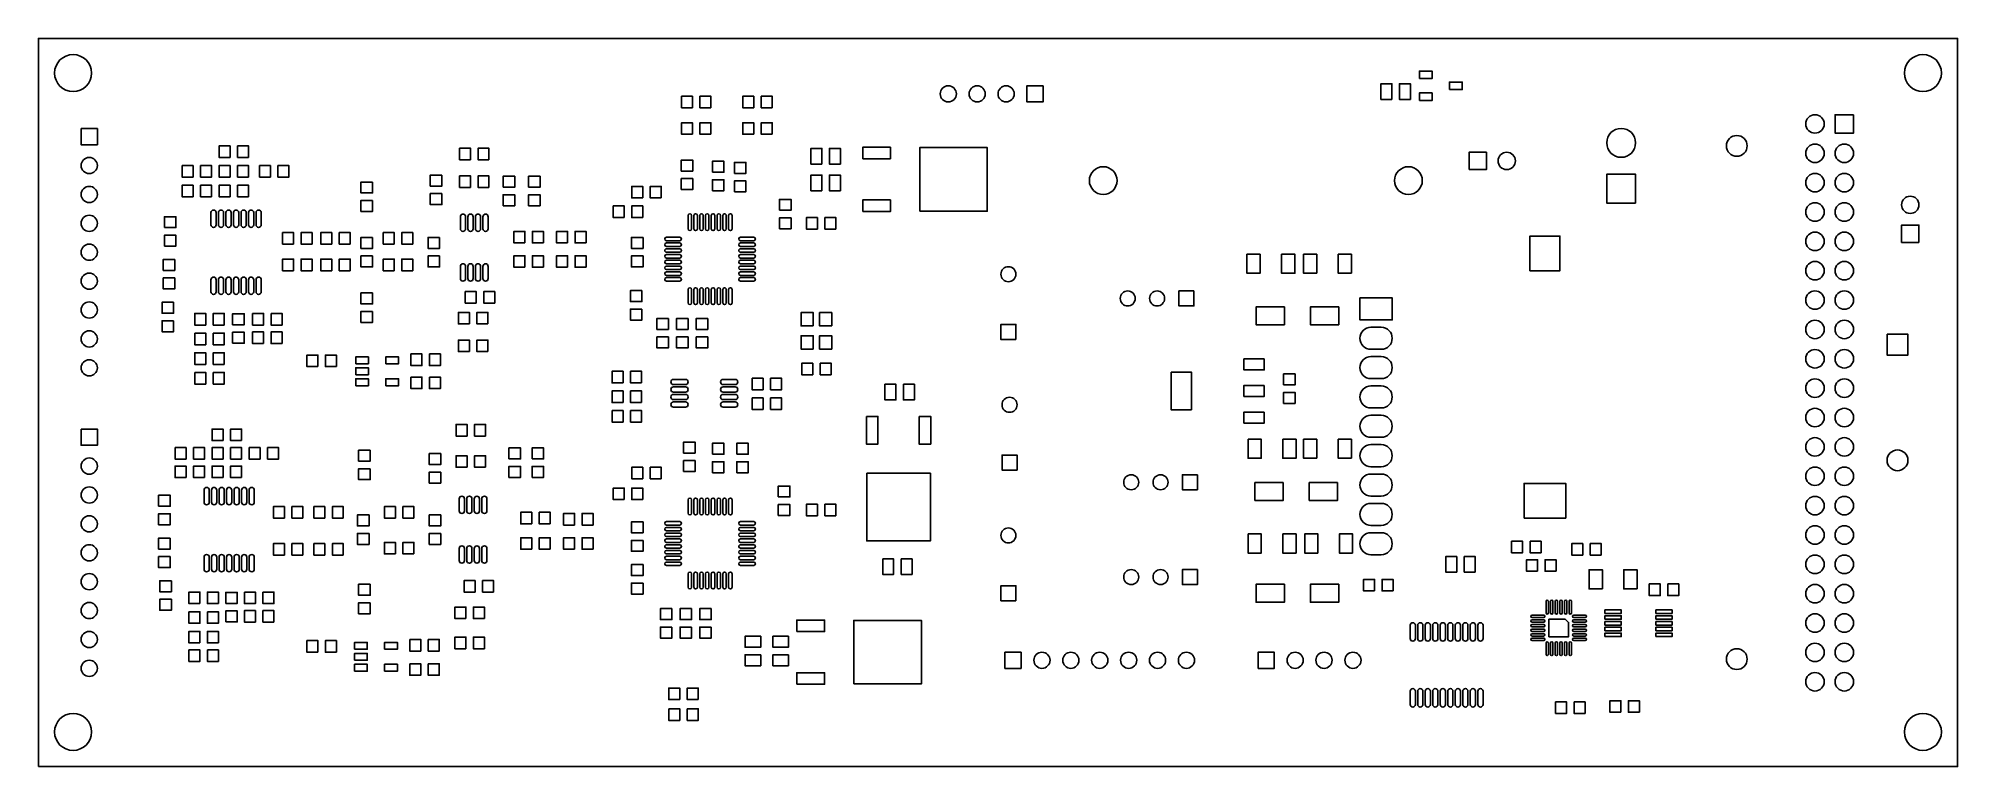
# Model space of a CAD drawing. Extents: x 0 to 166, y -5 to 58.
import ezdxf

# ---------------------------------------------------------------- set-up
doc = ezdxf.new("R2010")
doc.units = 0
doc.layers.add('BG_DESIGN_OUTLINE', color=85, linetype='CONTINUOUS')
doc.layers.add('PIN_TOP', color=80, linetype='CONTINUOUS')

msp = doc.modelspace()

# ---------------------------------------------------------------- linework, layer by layer
at = {"layer": 'BG_DESIGN_OUTLINE'}
msp.add_lwpolyline([(0, -5), (0, 58), (166, 58), (166, -5)], close=True, dxfattribs=at)
at = {"layer": 'PIN_TOP'}
for points in [[(119.45, 54.525), (119.45, 55.175), (120.55, 55.175), (120.55, 54.525)], [(86.9, 53.9), (86.9, 52.5), (85.5, 52.5), (85.5, 53.9)], [(117.075, 52.725), (116.125, 52.725), (116.125, 54.075), (117.075, 54.075)], [(118.675, 52.725), (117.725, 52.725), (117.725, 54.075), (118.675, 54.075)], [(119.45, 52.625), (119.45, 53.275), (120.55, 53.275), (120.55, 52.625)], [(122.05, 53.575), (122.05, 54.225), (123.15, 54.225), (123.15, 53.575)], [(56.575, 52), (55.625, 52), (55.625, 53), (56.575, 53)], [(58.175, 52), (57.225, 52), (57.225, 53), (58.175, 53)], [(61.875, 52), (60.925, 52), (60.925, 53), (61.875, 53)], [(63.475, 52), (62.525, 52), (62.525, 53), (63.475, 53)], [(3.7, 50.2), (5.1, 50.2), (5.1, 48.8), (3.7, 48.8)], [(56.575, 49.7), (55.625, 49.7), (55.625, 50.7), (56.575, 50.7)], [(58.175, 49.7), (57.225, 49.7), (57.225, 50.7), (58.175, 50.7)], [(61.875, 49.7), (60.925, 49.7), (60.925, 50.7), (61.875, 50.7)], [(63.475, 49.7), (62.525, 49.7), (62.525, 50.7), (63.475, 50.7)], [(157, 51.4), (155.4, 51.4), (155.4, 49.8), (157, 49.8)], [(16.575, 47.7), (15.625, 47.7), (15.625, 48.7), (16.575, 48.7)], [(18.175, 47.7), (17.225, 47.7), (17.225, 48.7), (18.175, 48.7)], [(37.375, 47.5), (36.425, 47.5), (36.425, 48.5), (37.375, 48.5)], [(38.975, 47.5), (38.025, 47.5), (38.025, 48.5), (38.975, 48.5)], [(67.775, 47.125), (66.825, 47.125), (66.825, 48.475), (67.775, 48.475)], [(69.375, 47.125), (68.425, 47.125), (68.425, 48.475), (69.375, 48.475)], [(71.3, 47.58), (71.3, 48.58), (73.7, 48.58), (73.7, 47.58)], [(76.225, 43.05), (76.225, 48.55), (82.075, 48.55), (82.075, 43.05)], [(123.7499, 46.6499), (123.7499, 48.15), (125.25, 48.15), (125.25, 46.6499)], [(12.425, 47), (13.375, 47), (13.375, 46), (12.425, 46)], [(14.025, 47), (14.975, 47), (14.975, 46), (14.025, 46)], [(16.575, 46), (15.625, 46), (15.625, 47), (16.575, 47)], [(18.175, 46), (17.225, 46), (17.225, 47), (18.175, 47)], [(19.125, 47), (20.075, 47), (20.075, 46), (19.125, 46)], [(20.725, 47), (21.675, 47), (21.675, 46), (20.725, 46)], [(55.6, 46.525), (55.6, 47.475), (56.6, 47.475), (56.6, 46.525)], [(58.3, 46.425), (58.3, 47.375), (59.3, 47.375), (59.3, 46.425)], [(60.2, 46.325), (60.2, 47.275), (61.2, 47.275), (61.2, 46.325)], [(13.375, 44.3), (12.425, 44.3), (12.425, 45.3), (13.375, 45.3)], [(14.975, 44.3), (14.025, 44.3), (14.025, 45.3), (14.975, 45.3)], [(16.575, 44.3), (15.625, 44.3), (15.625, 45.3), (16.575, 45.3)], [(18.175, 44.3), (17.225, 44.3), (17.225, 45.3), (18.175, 45.3)], [(28.9, 45.575), (28.9, 44.625), (27.9, 44.625), (27.9, 45.575)], [(34.9, 46.175), (34.9, 45.225), (33.9, 45.225), (33.9, 46.175)], [(37.375, 45.1), (36.425, 45.1), (36.425, 46.1), (37.375, 46.1)], [(38.975, 45.1), (38.025, 45.1), (38.025, 46.1), (38.975, 46.1)], [(40.2, 45.125), (40.2, 46.075), (41.2, 46.075), (41.2, 45.125)], [(42.4, 45.125), (42.4, 46.075), (43.4, 46.075), (43.4, 45.125)], [(52.275, 44.2), (51.325, 44.2), (51.325, 45.2), (52.275, 45.2)], [(53.875, 44.2), (52.925, 44.2), (52.925, 45.2), (53.875, 45.2)], [(55.6, 44.925), (55.6, 45.875), (56.6, 45.875), (56.6, 44.925)], [(58.3, 44.825), (58.3, 45.775), (59.3, 45.775), (59.3, 44.825)], [(60.2, 44.725), (60.2, 45.675), (61.2, 45.675), (61.2, 44.725)], [(67.775, 44.825), (66.825, 44.825), (66.825, 46.175), (67.775, 46.175)], [(69.375, 44.825), (68.425, 44.825), (68.425, 46.175), (69.375, 46.175)], [(138.15, 43.75), (135.65, 43.75), (135.65, 46.25), (138.15, 46.25)], [(28.9, 43.975), (28.9, 43.025), (27.9, 43.025), (27.9, 43.975)], [(34.9, 44.575), (34.9, 43.625), (33.9, 43.625), (33.9, 44.575)], [(40.2, 43.525), (40.2, 44.475), (41.2, 44.475), (41.2, 43.525)], [(42.4, 43.525), (42.4, 44.475), (43.4, 44.475), (43.4, 43.525)], [(50.675, 42.5), (49.725, 42.5), (49.725, 43.5), (50.675, 43.5)], [(52.275, 42.5), (51.325, 42.5), (51.325, 43.5), (52.275, 43.5)], [(64.1, 43.125), (64.1, 44.075), (65.1, 44.075), (65.1, 43.125)], [(71.3, 43.02), (71.3, 44.02), (73.7, 44.02), (73.7, 43.02)], [(10.9, 41.625), (10.9, 42.575), (11.9, 42.575), (11.9, 41.625)], [(64.1, 41.525), (64.1, 42.475), (65.1, 42.475), (65.1, 41.525)], [(67.375, 41.5), (66.425, 41.5), (66.425, 42.5), (67.375, 42.5)], [(68.975, 41.5), (68.025, 41.5), (68.025, 42.5), (68.975, 42.5)], [(162.65, 40.3499), (161.1499, 40.3499), (161.1499, 41.8501), (162.65, 41.8501)], [(10.9, 40.025), (10.9, 40.975), (11.9, 40.975), (11.9, 40.025)], [(22.075, 40.2), (21.125, 40.2), (21.125, 41.2), (22.075, 41.2)], [(23.675, 40.2), (22.725, 40.2), (22.725, 41.2), (23.675, 41.2)], [(25.375, 40.2), (24.425, 40.2), (24.425, 41.2), (25.375, 41.2)], [(26.975, 40.2), (26.025, 40.2), (26.025, 41.2), (26.975, 41.2)], [(28.9, 40.775), (28.9, 39.825), (27.9, 39.825), (27.9, 40.775)], [(30.775, 40.2), (29.825, 40.2), (29.825, 41.2), (30.775, 41.2)], [(32.375, 40.2), (31.425, 40.2), (31.425, 41.2), (32.375, 41.2)], [(34.7, 40.775), (34.7, 39.825), (33.7, 39.825), (33.7, 40.775)], [(42.075, 40.3), (41.125, 40.3), (41.125, 41.3), (42.075, 41.3)], [(43.675, 40.3), (42.725, 40.3), (42.725, 41.3), (43.675, 41.3)], [(45.775, 40.3), (44.825, 40.3), (44.825, 41.3), (45.775, 41.3)], [(47.375, 40.3), (46.425, 40.3), (46.425, 41.3), (47.375, 41.3)], [(52.3, 40.775), (52.3, 39.825), (51.3, 39.825), (51.3, 40.775)], [(129, 37.9), (129, 40.9), (131.5999, 40.9), (131.5999, 37.9)], [(11.8, 38.875), (11.8, 37.925), (10.8, 37.925), (10.8, 38.875)], [(22.075, 37.9), (21.125, 37.9), (21.125, 38.9), (22.075, 38.9)], [(23.675, 37.9), (22.725, 37.9), (22.725, 38.9), (23.675, 38.9)], [(25.375, 37.9), (24.425, 37.9), (24.425, 38.9), (25.375, 38.9)], [(26.975, 37.9), (26.025, 37.9), (26.025, 38.9), (26.975, 38.9)], [(28.9, 39.175), (28.9, 38.225), (27.9, 38.225), (27.9, 39.175)], [(30.775, 37.9), (29.825, 37.9), (29.825, 38.9), (30.775, 38.9)], [(32.375, 37.9), (31.425, 37.9), (31.425, 38.9), (32.375, 38.9)], [(34.7, 39.175), (34.7, 38.225), (33.7, 38.225), (33.7, 39.175)], [(42.075, 38.2), (41.125, 38.2), (41.125, 39.2), (42.075, 39.2)], [(43.675, 38.2), (42.725, 38.2), (42.725, 39.2), (43.675, 39.2)], [(45.775, 38.2), (44.825, 38.2), (44.825, 39.2), (45.775, 39.2)], [(47.375, 38.2), (46.425, 38.2), (46.425, 39.2), (47.375, 39.2)], [(52.3, 39.175), (52.3, 38.225), (51.3, 38.225), (51.3, 39.175)], [(104.525, 39.325), (105.675, 39.325), (105.675, 37.675), (104.525, 37.675)], [(107.525, 39.325), (108.675, 39.325), (108.675, 37.675), (107.525, 37.675)], [(110.5751, 37.675), (109.4249, 37.675), (109.4249, 39.325), (110.5751, 39.325)], [(113.5751, 37.675), (112.4249, 37.675), (112.4249, 39.325), (113.5751, 39.325)], [(11.8, 37.275), (11.8, 36.325), (10.8, 36.325), (10.8, 37.275)], [(11.7, 35.175), (11.7, 34.225), (10.7, 34.225), (10.7, 35.175)], [(28.9, 35.975), (28.9, 35.025), (27.9, 35.025), (27.9, 35.975)], [(37.875, 35.1), (36.925, 35.1), (36.925, 36.1), (37.875, 36.1)], [(39.475, 35.1), (38.525, 35.1), (38.525, 36.1), (39.475, 36.1)], [(52.2, 36.175), (52.2, 35.225), (51.2, 35.225), (51.2, 36.175)], [(99.95, 36.15), (99.95, 34.85), (98.65, 34.85), (98.65, 36.15)], [(114.303, 35.5525), (117.097, 35.5525), (117.097, 33.6475), (114.303, 33.6475)], [(11.7, 33.575), (11.7, 32.625), (10.7, 32.625), (10.7, 33.575)], [(14.475, 33.2), (13.525, 33.2), (13.525, 34.2), (14.475, 34.2)], [(16.075, 33.2), (15.125, 33.2), (15.125, 34.2), (16.075, 34.2)], [(16.8, 33.225), (16.8, 34.175), (17.8, 34.175), (17.8, 33.225)], [(18.525, 34.2), (19.475, 34.2), (19.475, 33.2), (18.525, 33.2)], [(20.125, 34.2), (21.075, 34.2), (21.075, 33.2), (20.125, 33.2)], [(28.9, 34.375), (28.9, 33.425), (27.9, 33.425), (27.9, 34.375)], [(37.275, 33.3), (36.325, 33.3), (36.325, 34.3), (37.275, 34.3)], [(38.875, 33.3), (37.925, 33.3), (37.925, 34.3), (38.875, 34.3)], [(52.2, 34.575), (52.2, 33.625), (51.2, 33.625), (51.2, 34.575)], [(54.5, 33.775), (54.5, 32.825), (53.5, 32.825), (53.5, 33.775)], [(56.2, 33.775), (56.2, 32.825), (55.2, 32.825), (55.2, 33.775)], [(57.9, 33.775), (57.9, 32.825), (56.9, 32.825), (56.9, 33.775)], [(67.025, 33.1249), (65.975, 33.1249), (65.975, 34.2751), (67.025, 34.2751)], [(68.625, 33.1249), (67.575, 33.1249), (67.575, 34.2751), (68.625, 34.2751)], [(84.55, 31.95), (83.25, 31.95), (83.25, 33.25), (84.55, 33.25)], [(107.775, 34.775), (107.775, 33.225), (105.325, 33.225), (105.325, 34.775)], [(112.475, 34.775), (112.475, 33.225), (110.025, 33.225), (110.025, 34.775)], [(13.525, 32.5), (14.475, 32.5), (14.475, 31.5), (13.525, 31.5)], [(15.125, 32.5), (16.075, 32.5), (16.075, 31.5), (15.125, 31.5)], [(16.8, 31.625), (16.8, 32.575), (17.8, 32.575), (17.8, 31.625)], [(19.475, 31.6), (18.525, 31.6), (18.525, 32.6), (19.475, 32.6)], [(21.075, 31.6), (20.125, 31.6), (20.125, 32.6), (21.075, 32.6)], [(37.275, 30.9), (36.325, 30.9), (36.325, 31.9), (37.275, 31.9)], [(38.875, 30.9), (37.925, 30.9), (37.925, 31.9), (38.875, 31.9)], [(54.5, 32.175), (54.5, 31.225), (53.5, 31.225), (53.5, 32.175)], [(56.2, 32.175), (56.2, 31.225), (55.2, 31.225), (55.2, 32.175)], [(57.9, 32.175), (57.9, 31.225), (56.9, 31.225), (56.9, 32.175)], [(67.025, 31.1249), (65.975, 31.1249), (65.975, 32.2751), (67.025, 32.2751)], [(68.625, 31.1249), (67.575, 31.1249), (67.575, 32.2751), (68.625, 32.2751)], [(159.9, 32.4), (161.7, 32.4), (161.7, 30.6), (159.9, 30.6)], [(14.475, 29.8), (13.525, 29.8), (13.525, 30.8), (14.475, 30.8)], [(16.075, 29.8), (15.125, 29.8), (15.125, 30.8), (16.075, 30.8)], [(24.175, 29.6), (23.225, 29.6), (23.225, 30.6), (24.175, 30.6)], [(25.775, 29.6), (24.825, 29.6), (24.825, 30.6), (25.775, 30.6)], [(27.4499, 29.85), (27.4499, 30.4499), (28.55, 30.4499), (28.55, 29.85)], [(30.0499, 29.85), (30.0499, 30.4499), (31.15, 30.4499), (31.15, 29.85)], [(32.225, 30.7), (33.175, 30.7), (33.175, 29.7), (32.225, 29.7)], [(33.825, 30.7), (34.775, 30.7), (34.775, 29.7), (33.825, 29.7)], [(66.975, 28.9), (66.025, 28.9), (66.025, 29.9), (66.975, 29.9)], [(68.575, 28.9), (67.625, 28.9), (67.625, 29.9), (68.575, 29.9)], [(106.025, 30.275), (106.025, 29.325), (104.275, 29.325), (104.275, 30.275)], [(13.525, 29.1), (14.475, 29.1), (14.475, 28.1), (13.525, 28.1)], [(15.125, 29.1), (16.075, 29.1), (16.075, 28.1), (15.125, 28.1)], [(27.4499, 28.9), (27.4499, 29.4999), (28.55, 29.4999), (28.55, 28.9)], [(27.4499, 27.95), (27.4499, 28.5499), (28.55, 28.5499), (28.55, 27.95)], [(30.0499, 27.95), (30.0499, 28.5499), (31.15, 28.5499), (31.15, 27.95)], [(32.225, 28.7), (33.175, 28.7), (33.175, 27.7), (32.225, 27.7)], [(33.825, 28.7), (34.775, 28.7), (34.775, 27.7), (33.825, 27.7)], [(50.575, 28.2), (49.625, 28.2), (49.625, 29.2), (50.575, 29.2)], [(52.175, 28.2), (51.225, 28.2), (51.225, 29.2), (52.175, 29.2)], [(61.725, 28.6), (62.675, 28.6), (62.675, 27.6), (61.725, 27.6)], [(63.325, 28.6), (64.275, 28.6), (64.275, 27.6), (63.325, 27.6)], [(97.975, 29.125), (99.725, 29.125), (99.725, 25.875), (97.975, 25.875)], [(107.7, 28.025), (107.7, 28.975), (108.7, 28.975), (108.7, 28.025)], [(50.575, 26.5), (49.625, 26.5), (49.625, 27.5), (50.575, 27.5)], [(52.175, 26.5), (51.225, 26.5), (51.225, 27.5), (52.175, 27.5)], [(61.725, 26.9), (62.675, 26.9), (62.675, 25.9), (61.725, 25.9)], [(63.325, 26.9), (64.275, 26.9), (64.275, 25.9), (63.325, 25.9)], [(73.225, 28.075), (74.175, 28.075), (74.175, 26.725), (73.225, 26.725)], [(74.825, 28.075), (75.775, 28.075), (75.775, 26.725), (74.825, 26.725)], [(106.025, 27.975), (106.025, 27.025), (104.275, 27.025), (104.275, 27.975)], [(107.7, 26.425), (107.7, 27.375), (108.7, 27.375), (108.7, 26.425)], [(49.625, 25.8), (50.575, 25.8), (50.575, 24.8), (49.625, 24.8)], [(51.225, 25.8), (52.175, 25.8), (52.175, 24.8), (51.225, 24.8)], [(71.62, 25.3), (72.62, 25.3), (72.62, 22.9), (71.62, 22.9)], [(76.18, 25.3), (77.18, 25.3), (77.18, 22.9), (76.18, 22.9)], [(106.025, 25.675), (106.025, 24.725), (104.275, 24.725), (104.275, 25.675)], [(3.7, 24.2), (5.1, 24.2), (5.1, 22.8), (3.7, 22.8)], [(15.975, 23.2), (15.025, 23.2), (15.025, 24.2), (15.975, 24.2)], [(17.575, 23.2), (16.625, 23.2), (16.625, 24.2), (17.575, 24.2)], [(37.075, 23.6), (36.125, 23.6), (36.125, 24.6), (37.075, 24.6)], [(38.675, 23.6), (37.725, 23.6), (37.725, 24.6), (38.675, 24.6)], [(104.6249, 23.325), (105.775, 23.325), (105.775, 21.675), (104.6249, 21.675)], [(107.6249, 23.325), (108.775, 23.325), (108.775, 21.675), (107.6249, 21.675)], [(110.5751, 21.675), (109.4249, 21.675), (109.4249, 23.325), (110.5751, 23.325)], [(113.5751, 21.675), (112.4249, 21.675), (112.4249, 23.325), (113.5751, 23.325)], [(11.825, 22.6), (12.775, 22.6), (12.775, 21.6), (11.825, 21.6)], [(13.425, 22.6), (14.375, 22.6), (14.375, 21.6), (13.425, 21.6)], [(15.975, 21.6), (15.025, 21.6), (15.025, 22.6), (15.975, 22.6)], [(17.575, 21.6), (16.625, 21.6), (16.625, 22.6), (17.575, 22.6)], [(18.225, 22.6), (19.175, 22.6), (19.175, 21.6), (18.225, 21.6)], [(19.825, 22.6), (20.775, 22.6), (20.775, 21.6), (19.825, 21.6)], [(28.7, 22.375), (28.7, 21.425), (27.7, 21.425), (27.7, 22.375)], [(34.8, 22.075), (34.8, 21.125), (33.8, 21.125), (33.8, 22.075)], [(37.075, 20.9), (36.125, 20.9), (36.125, 21.9), (37.075, 21.9)], [(38.675, 20.9), (37.725, 20.9), (37.725, 21.9), (38.675, 21.9)], [(40.7, 21.625), (40.7, 22.575), (41.7, 22.575), (41.7, 21.625)], [(42.7, 21.625), (42.7, 22.575), (43.7, 22.575), (43.7, 21.625)], [(55.8, 22.125), (55.8, 23.075), (56.8, 23.075), (56.8, 22.125)], [(58.3, 22.025), (58.3, 22.975), (59.3, 22.975), (59.3, 22.025)], [(60.4, 22.025), (60.4, 22.975), (61.4, 22.975), (61.4, 22.025)], [(84.65, 20.65), (83.35, 20.65), (83.35, 21.95), (84.65, 21.95)], [(12.775, 20), (11.825, 20), (11.825, 21), (12.775, 21)], [(14.375, 20), (13.425, 20), (13.425, 21), (14.375, 21)], [(15.975, 20), (15.025, 20), (15.025, 21), (15.975, 21)], [(17.575, 20), (16.625, 20), (16.625, 21), (17.575, 21)], [(28.7, 20.775), (28.7, 19.825), (27.7, 19.825), (27.7, 20.775)], [(34.8, 20.475), (34.8, 19.525), (33.8, 19.525), (33.8, 20.475)], [(40.7, 20.025), (40.7, 20.975), (41.7, 20.975), (41.7, 20.025)], [(42.7, 20.025), (42.7, 20.975), (43.7, 20.975), (43.7, 20.025)], [(52.275, 19.9), (51.325, 19.9), (51.325, 20.9), (52.275, 20.9)], [(53.875, 19.9), (52.925, 19.9), (52.925, 20.9), (53.875, 20.9)], [(55.8, 20.525), (55.8, 21.475), (56.8, 21.475), (56.8, 20.525)], [(58.3, 20.425), (58.3, 21.375), (59.3, 21.375), (59.3, 20.425)], [(60.4, 20.425), (60.4, 21.375), (61.4, 21.375), (61.4, 20.425)], [(71.65, 20.375), (77.15, 20.375), (77.15, 14.525), (71.65, 14.525)], [(100.25, 20.25), (100.25, 18.95), (98.95, 18.95), (98.95, 20.25)], [(10.4, 17.525), (10.4, 18.475), (11.4, 18.475), (11.4, 17.525)], [(50.675, 18.1), (49.725, 18.1), (49.725, 19.1), (50.675, 19.1)], [(52.275, 18.1), (51.325, 18.1), (51.325, 19.1), (52.275, 19.1)], [(64, 18.325), (64, 19.275), (65, 19.275), (65, 18.325)], [(107.675, 19.575), (107.675, 18.025), (105.225, 18.025), (105.225, 19.575)], [(112.375, 19.575), (112.375, 18.025), (109.925, 18.025), (109.925, 19.575)], [(128.5, 16.5), (128.5, 19.5), (132.0999, 19.5), (132.0999, 16.5)], [(10.4, 15.925), (10.4, 16.875), (11.4, 16.875), (11.4, 15.925)], [(21.275, 16.5), (20.325, 16.5), (20.325, 17.5), (21.275, 17.5)], [(22.875, 16.5), (21.925, 16.5), (21.925, 17.5), (22.875, 17.5)], [(24.775, 16.5), (23.825, 16.5), (23.825, 17.5), (24.775, 17.5)], [(26.375, 16.5), (25.425, 16.5), (25.425, 17.5), (26.375, 17.5)], [(28.6, 16.775), (28.6, 15.825), (27.6, 15.825), (27.6, 16.775)], [(30.875, 16.5), (29.925, 16.5), (29.925, 17.5), (30.875, 17.5)], [(32.475, 16.5), (31.525, 16.5), (31.525, 17.5), (32.475, 17.5)], [(34.8, 16.775), (34.8, 15.825), (33.8, 15.825), (33.8, 16.775)], [(42.675, 16), (41.725, 16), (41.725, 17), (42.675, 17)], [(44.275, 16), (43.325, 16), (43.325, 17), (44.275, 17)], [(46.375, 15.9), (45.425, 15.9), (45.425, 16.9), (46.375, 16.9)], [(47.975, 15.9), (47.025, 15.9), (47.025, 16.9), (47.975, 16.9)], [(64, 16.725), (64, 17.675), (65, 17.675), (65, 16.725)], [(67.375, 16.7), (66.425, 16.7), (66.425, 17.7), (67.375, 17.7)], [(68.975, 16.7), (68.025, 16.7), (68.025, 17.7), (68.975, 17.7)], [(28.6, 15.175), (28.6, 14.225), (27.6, 14.225), (27.6, 15.175)], [(34.8, 15.175), (34.8, 14.225), (33.8, 14.225), (33.8, 15.175)], [(52.3, 16.175), (52.3, 15.225), (51.3, 15.225), (51.3, 16.175)], [(104.6249, 15.125), (105.775, 15.125), (105.775, 13.475), (104.6249, 13.475)], [(107.6249, 15.125), (108.775, 15.125), (108.775, 13.475), (107.6249, 13.475)], [(110.675, 13.475), (109.525, 13.475), (109.525, 15.125), (110.675, 15.125)], [(113.675, 13.475), (112.525, 13.475), (112.525, 15.125), (113.675, 15.125)], [(11.4, 14.775), (11.4, 13.825), (10.4, 13.825), (10.4, 14.775)], [(21.275, 13.3), (20.325, 13.3), (20.325, 14.3), (21.275, 14.3)], [(22.875, 13.3), (21.925, 13.3), (21.925, 14.3), (22.875, 14.3)], [(24.775, 13.3), (23.825, 13.3), (23.825, 14.3), (24.775, 14.3)], [(26.375, 13.3), (25.425, 13.3), (25.425, 14.3), (26.375, 14.3)], [(30.875, 13.4), (29.925, 13.4), (29.925, 14.4), (30.875, 14.4)], [(32.475, 13.4), (31.525, 13.4), (31.525, 14.4), (32.475, 14.4)], [(42.675, 13.8), (41.725, 13.8), (41.725, 14.8), (42.675, 14.8)], [(44.275, 13.8), (43.325, 13.8), (43.325, 14.8), (44.275, 14.8)], [(46.375, 13.8), (45.425, 13.8), (45.425, 14.8), (46.375, 14.8)], [(47.975, 13.8), (47.025, 13.8), (47.025, 14.8), (47.975, 14.8)], [(52.3, 14.575), (52.3, 13.625), (51.3, 13.625), (51.3, 14.575)], [(127.425, 14.5), (128.375, 14.5), (128.375, 13.5), (127.425, 13.5)], [(129.025, 14.5), (129.975, 14.5), (129.975, 13.5), (129.025, 13.5)], [(133.575, 13.3), (132.625, 13.3), (132.625, 14.3), (133.575, 14.3)], [(135.175, 13.3), (134.225, 13.3), (134.225, 14.3), (135.175, 14.3)], [(11.4, 13.175), (11.4, 12.225), (10.4, 12.225), (10.4, 13.175)], [(52.3, 12.475), (52.3, 11.525), (51.3, 11.525), (51.3, 12.475)], [(73.025, 12.975), (73.975, 12.975), (73.975, 11.625), (73.025, 11.625)], [(74.625, 12.975), (75.575, 12.975), (75.575, 11.625), (74.625, 11.625)], [(100.25, 12.05), (100.25, 10.75), (98.95, 10.75), (98.95, 12.05)], [(122.675, 11.825), (121.725, 11.825), (121.725, 13.175), (122.675, 13.175)], [(124.275, 11.825), (123.325, 11.825), (123.325, 13.175), (124.275, 13.175)], [(129.675, 11.9), (128.725, 11.9), (128.725, 12.9), (129.675, 12.9)], [(131.275, 11.9), (130.325, 11.9), (130.325, 12.9), (131.275, 12.9)], [(135.275, 10.375), (134.125, 10.375), (134.125, 12.025), (135.275, 12.025)], [(138.275, 10.375), (137.125, 10.375), (137.125, 12.025), (138.275, 12.025)], [(11.5, 11.075), (11.5, 10.125), (10.5, 10.125), (10.5, 11.075)], [(13.975, 9.1), (13.025, 9.1), (13.025, 10.1), (13.975, 10.1)], [(15.575, 9.1), (14.625, 9.1), (14.625, 10.1), (15.575, 10.1)], [(16.2, 9.125), (16.2, 10.075), (17.2, 10.075), (17.2, 9.125)], [(17.825, 10.1), (18.775, 10.1), (18.775, 9.1), (17.825, 9.1)], [(19.425, 10.1), (20.375, 10.1), (20.375, 9.1), (19.425, 9.1)], [(28.7, 10.775), (28.7, 9.825), (27.7, 9.825), (27.7, 10.775)], [(37.775, 10.1), (36.825, 10.1), (36.825, 11.1), (37.775, 11.1)], [(39.375, 10.1), (38.425, 10.1), (38.425, 11.1), (39.375, 11.1)], [(52.3, 10.875), (52.3, 9.925), (51.3, 9.925), (51.3, 10.875)], [(84.55, 9.35), (83.25, 9.35), (83.25, 10.65), (84.55, 10.65)], [(107.775, 10.775), (107.775, 9.225), (105.325, 9.225), (105.325, 10.775)], [(112.475, 10.775), (112.475, 9.225), (110.025, 9.225), (110.025, 10.775)], [(115.575, 10.2), (114.625, 10.2), (114.625, 11.2), (115.575, 11.2)], [(117.175, 10.2), (116.225, 10.2), (116.225, 11.2), (117.175, 11.2)], [(139.325, 10.8), (140.275, 10.8), (140.275, 9.8), (139.325, 9.8)], [(140.925, 10.8), (141.875, 10.8), (141.875, 9.8), (140.925, 9.8)], [(11.5, 9.475), (11.5, 8.525), (10.5, 8.525), (10.5, 9.475)], [(13.025, 8.4), (13.975, 8.4), (13.975, 7.4), (13.025, 7.4)], [(14.625, 8.4), (15.575, 8.4), (15.575, 7.4), (14.625, 7.4)], [(16.2, 7.525), (16.2, 8.475), (17.2, 8.475), (17.2, 7.525)], [(18.775, 7.5), (17.825, 7.5), (17.825, 8.5), (18.775, 8.5)], [(20.375, 7.5), (19.425, 7.5), (19.425, 8.5), (20.375, 8.5)], [(28.7, 9.175), (28.7, 8.225), (27.7, 8.225), (27.7, 9.175)], [(36.975, 7.8), (36.025, 7.8), (36.025, 8.8), (36.975, 8.8)], [(38.575, 7.8), (37.625, 7.8), (37.625, 8.8), (38.575, 8.8)], [(54.8, 8.675), (54.8, 7.725), (53.8, 7.725), (53.8, 8.675)], [(56.5, 8.675), (56.5, 7.725), (55.5, 7.725), (55.5, 8.675)], [(58.2, 8.675), (58.2, 7.725), (57.2, 7.725), (57.2, 8.675)], [(135.5, 8.25), (135.5, 8.55), (136.9, 8.55), (136.9, 8.25)], [(139.9, 8.25), (139.9, 8.55), (141.3, 8.55), (141.3, 8.25)], [(13.975, 5.7), (13.025, 5.7), (13.025, 6.7), (13.975, 6.7)], [(15.575, 5.7), (14.625, 5.7), (14.625, 6.7), (15.575, 6.7)], [(54.8, 7.075), (54.8, 6.125), (53.8, 6.125), (53.8, 7.075)], [(56.5, 7.075), (56.5, 6.125), (55.5, 6.125), (55.5, 7.075)], [(58.2, 7.075), (58.2, 6.125), (57.2, 6.125), (57.2, 7.075)], [(65.6, 6.68), (65.6, 7.68), (68, 7.68), (68, 6.68)], [(70.525, 2.15), (70.525, 7.65), (76.375, 7.65), (76.375, 2.15)], [(130.6501, 7.7699), (130.6501, 6.2301), (132.3499, 6.2301), (132.3499, 7.4699), (132.0499, 7.7699)], [(135.5, 7.75), (135.5, 8.05), (136.9, 8.05), (136.9, 7.75)], [(135.5, 7.25), (135.5, 7.55), (136.9, 7.55), (136.9, 7.25)], [(135.5, 6.75), (135.5, 7.05), (136.9, 7.05), (136.9, 6.75)], [(139.9, 7.75), (139.9, 8.05), (141.3, 8.05), (141.3, 7.75)], [(139.9, 7.25), (139.9, 7.55), (141.3, 7.55), (141.3, 7.25)], [(139.9, 6.75), (139.9, 7.05), (141.3, 7.05), (141.3, 6.75)], [(13.025, 5.1), (13.975, 5.1), (13.975, 4.1), (13.025, 4.1)], [(14.625, 5.1), (15.575, 5.1), (15.575, 4.1), (14.625, 4.1)], [(24.175, 4.9), (23.225, 4.9), (23.225, 5.9), (24.175, 5.9)], [(25.775, 4.9), (24.825, 4.9), (24.825, 5.9), (25.775, 5.9)], [(27.3499, 5.15), (27.3499, 5.7499), (28.45, 5.7499), (28.45, 5.15)], [(29.9499, 5.15), (29.9499, 5.7499), (31.05, 5.7499), (31.05, 5.15)], [(32.125, 6), (33.075, 6), (33.075, 5), (32.125, 5)], [(33.725, 6), (34.675, 6), (34.675, 5), (33.725, 5)], [(36.975, 5.2), (36.025, 5.2), (36.025, 6.2), (36.975, 6.2)], [(38.575, 5.2), (37.625, 5.2), (37.625, 6.2), (38.575, 6.2)], [(62.475, 6.275), (62.475, 5.325), (61.125, 5.325), (61.125, 6.275)], [(64.875, 6.275), (64.875, 5.325), (63.525, 5.325), (63.525, 6.275)], [(135.5, 6.25), (135.5, 6.55), (136.9, 6.55), (136.9, 6.25)], [(139.9, 6.25), (139.9, 6.55), (141.3, 6.55), (141.3, 6.25)], [(27.3499, 4.2), (27.3499, 4.7999), (28.45, 4.7999), (28.45, 4.2)], [(27.3499, 3.25), (27.3499, 3.8499), (28.45, 3.8499), (28.45, 3.25)], [(29.9499, 3.25), (29.9499, 3.8499), (31.05, 3.8499), (31.05, 3.25)], [(32.125, 3.9), (33.075, 3.9), (33.075, 2.9), (32.125, 2.9)], [(33.725, 3.9), (34.675, 3.9), (34.675, 2.9), (33.725, 2.9)], [(62.475, 4.675), (62.475, 3.725), (61.125, 3.725), (61.125, 4.675)], [(64.875, 4.675), (64.875, 3.725), (63.525, 3.725), (63.525, 4.675)], [(83.6, 3.5), (83.6, 4.9), (85, 4.9), (85, 3.5)], [(105.5, 3.5), (105.5, 4.9), (106.9, 4.9), (106.9, 3.5)], [(55.475, 0.8), (54.525, 0.8), (54.525, 1.8), (55.475, 1.8)], [(57.075, 0.8), (56.125, 0.8), (56.125, 1.8), (57.075, 1.8)], [(65.6, 2.12), (65.6, 3.12), (68, 3.12), (68, 2.12)], [(54.525, 0), (55.475, 0), (55.475, -1), (54.525, -1)], [(56.125, 0), (57.075, 0), (57.075, -1), (56.125, -1)], [(131.225, 0.6), (132.175, 0.6), (132.175, -0.4), (131.225, -0.4)], [(132.825, 0.6), (133.775, 0.6), (133.775, -0.4), (132.825, -0.4)], [(136.875, -0.3), (135.925, -0.3), (135.925, 0.7), (136.875, 0.7)], [(138.475, -0.3), (137.525, -0.3), (137.525, 0.7), (138.475, 0.7)]]:
    msp.add_lwpolyline(points, close=True, dxfattribs=at)
for points in [[(15.375, 42.925), (15.375, 41.875, -1), (14.925, 41.875), (14.925, 42.925, -1)], [(16.025, 42.925), (16.025, 41.875, -1), (15.575, 41.875), (15.575, 42.925, -1)], [(16.675, 42.925), (16.675, 41.875, -1), (16.225, 41.875), (16.225, 42.925, -1)], [(17.325, 42.925), (17.325, 41.875, -1), (16.875, 41.875), (16.875, 42.925, -1)], [(17.975, 42.925), (17.975, 41.875, -1), (17.525, 41.875), (17.525, 42.925, -1)], [(18.625, 42.925), (18.625, 41.875, -1), (18.175, 41.875), (18.175, 42.925, -1)], [(19.275, 42.925), (19.275, 41.875, -1), (18.825, 41.875), (18.825, 42.925, -1)], [(36.95, 42.575), (36.95, 41.525, -1), (36.5, 41.525), (36.5, 42.575, -1)], [(37.6, 42.575), (37.6, 41.525, -1), (37.15, 41.525), (37.15, 42.575, -1)], [(38.25, 42.575), (38.25, 41.525, -1), (37.8, 41.525), (37.8, 42.575, -1)], [(38.9, 42.575), (38.9, 41.525, -1), (38.45, 41.525), (38.45, 42.575, -1)], [(56.5, 42.675), (56.5, 41.525, -1), (56.2, 41.525), (56.2, 42.675, -1)], [(57, 42.675), (57, 41.525, -1), (56.7, 41.525), (56.7, 42.675, -1)], [(57.5, 42.675), (57.5, 41.525, -1), (57.2, 41.525), (57.2, 42.675, -1)], [(58, 42.675), (58, 41.525, -1), (57.7, 41.525), (57.7, 42.675, -1)], [(58.5, 42.675), (58.5, 41.525, -1), (58.2, 41.525), (58.2, 42.675, -1)], [(59, 42.675), (59, 41.525, -1), (58.7, 41.525), (58.7, 42.675, -1)], [(59.5, 42.675), (59.5, 41.525, -1), (59.2, 41.525), (59.2, 42.675, -1)], [(60, 42.675), (60, 41.525, -1), (59.7, 41.525), (59.7, 42.675, -1)], [(55.475, 40.5), (54.325, 40.5, -1), (54.325, 40.8), (55.475, 40.8, -1)], [(55.475, 40), (54.325, 40, -1), (54.325, 40.3), (55.475, 40.3, -1)], [(61.875, 40.5), (60.725, 40.5, -1), (60.725, 40.8), (61.875, 40.8, -1)], [(61.875, 40), (60.725, 40, -1), (60.725, 40.3), (61.875, 40.3, -1)], [(36.95, 38.275), (36.95, 37.225, -1), (36.5, 37.225), (36.5, 38.275, -1)], [(37.6, 38.275), (37.6, 37.225, -1), (37.15, 37.225), (37.15, 38.275, -1)], [(38.25, 38.275), (38.25, 37.225, -1), (37.8, 37.225), (37.8, 38.275, -1)], [(38.9, 38.275), (38.9, 37.225, -1), (38.45, 37.225), (38.45, 38.275, -1)], [(55.475, 39.5), (54.325, 39.5, -1), (54.325, 39.8), (55.475, 39.8, -1)], [(55.475, 39), (54.325, 39, -1), (54.325, 39.3), (55.475, 39.3, -1)], [(55.475, 38.5), (54.325, 38.5, -1), (54.325, 38.8), (55.475, 38.8, -1)], [(55.475, 38), (54.325, 38, -1), (54.325, 38.3), (55.475, 38.3, -1)], [(61.875, 39.5), (60.725, 39.5, -1), (60.725, 39.8), (61.875, 39.8, -1)], [(61.875, 39), (60.725, 39, -1), (60.725, 39.3), (61.875, 39.3, -1)], [(61.875, 38.5), (60.725, 38.5, -1), (60.725, 38.8), (61.875, 38.8, -1)], [(61.875, 38), (60.725, 38, -1), (60.725, 38.3), (61.875, 38.3, -1)], [(15.375, 37.125), (15.375, 36.075, -1), (14.925, 36.075), (14.925, 37.125, -1)], [(16.025, 37.125), (16.025, 36.075, -1), (15.575, 36.075), (15.575, 37.125, -1)], [(16.675, 37.125), (16.675, 36.075, -1), (16.225, 36.075), (16.225, 37.125, -1)], [(17.325, 37.125), (17.325, 36.075, -1), (16.875, 36.075), (16.875, 37.125, -1)], [(17.975, 37.125), (17.975, 36.075, -1), (17.525, 36.075), (17.525, 37.125, -1)], [(18.625, 37.125), (18.625, 36.075, -1), (18.175, 36.075), (18.175, 37.125, -1)], [(19.275, 37.125), (19.275, 36.075, -1), (18.825, 36.075), (18.825, 37.125, -1)], [(55.475, 37.5), (54.325, 37.5, -1), (54.325, 37.8), (55.475, 37.8, -1)], [(55.475, 37), (54.325, 37, -1), (54.325, 37.3), (55.475, 37.3, -1)], [(61.875, 37.5), (60.725, 37.5, -1), (60.725, 37.8), (61.875, 37.8, -1)], [(61.875, 37), (60.725, 37, -1), (60.725, 37.3), (61.875, 37.3, -1)], [(56.5, 36.275), (56.5, 35.125, -1), (56.2, 35.125), (56.2, 36.275, -1)], [(57, 36.275), (57, 35.125, -1), (56.7, 35.125), (56.7, 36.275, -1)], [(57.5, 36.275), (57.5, 35.125, -1), (57.2, 35.125), (57.2, 36.275, -1)], [(58, 36.275), (58, 35.125, -1), (57.7, 35.125), (57.7, 36.275, -1)], [(58.5, 36.275), (58.5, 35.125, -1), (58.2, 35.125), (58.2, 36.275, -1)], [(59, 36.275), (59, 35.125, -1), (58.7, 35.125), (58.7, 36.275, -1)], [(59.5, 36.275), (59.5, 35.125, -1), (59.2, 35.125), (59.2, 36.275, -1)], [(60, 36.275), (60, 35.125, -1), (59.7, 35.125), (59.7, 36.275, -1)], [(116.1445, 31.1075), (115.2555, 31.1075, -1), (115.2555, 33.0125), (116.1445, 33.0125, -1)], [(116.1445, 28.5675), (115.2555, 28.5675, -1), (115.2555, 30.4725), (116.1445, 30.4725, -1)], [(55.975, 28.05), (54.925, 28.05, -1), (54.925, 28.5), (55.975, 28.5, -1)], [(60.275, 28.05), (59.225, 28.05, -1), (59.225, 28.5), (60.275, 28.5, -1)], [(55.975, 27.4), (54.925, 27.4, -1), (54.925, 27.85), (55.975, 27.85, -1)], [(55.975, 26.75), (54.925, 26.75, -1), (54.925, 27.2), (55.975, 27.2, -1)], [(60.275, 27.4), (59.225, 27.4, -1), (59.225, 27.85), (60.275, 27.85, -1)], [(60.275, 26.75), (59.225, 26.75, -1), (59.225, 27.2), (60.275, 27.2, -1)], [(116.1445, 26.0275), (115.2555, 26.0275, -1), (115.2555, 27.9325), (116.1445, 27.9325, -1)], [(55.975, 26.1), (54.925, 26.1, -1), (54.925, 26.55), (55.975, 26.55, -1)], [(60.275, 26.1), (59.225, 26.1, -1), (59.225, 26.55), (60.275, 26.55, -1)], [(116.1445, 23.4875), (115.2555, 23.4875, -1), (115.2555, 25.3925), (116.1445, 25.3925, -1)], [(116.1445, 20.9475), (115.2555, 20.9475, -1), (115.2555, 22.8525), (116.1445, 22.8525, -1)], [(116.1445, 18.4075), (115.2555, 18.4075, -1), (115.2555, 20.3125), (116.1445, 20.3125, -1)], [(14.775, 18.925), (14.775, 17.875, -1), (14.325, 17.875), (14.325, 18.925, -1)], [(15.425, 18.925), (15.425, 17.875, -1), (14.975, 17.875), (14.975, 18.925, -1)], [(16.075, 18.925), (16.075, 17.875, -1), (15.625, 17.875), (15.625, 18.925, -1)], [(16.725, 18.925), (16.725, 17.875, -1), (16.275, 17.875), (16.275, 18.925, -1)], [(17.375, 18.925), (17.375, 17.875, -1), (16.925, 17.875), (16.925, 18.925, -1)], [(18.025, 18.925), (18.025, 17.875, -1), (17.575, 17.875), (17.575, 18.925, -1)], [(18.675, 18.925), (18.675, 17.875, -1), (18.225, 17.875), (18.225, 18.925, -1)], [(36.85, 18.175), (36.85, 17.125, -1), (36.4, 17.125), (36.4, 18.175, -1)], [(37.5, 18.175), (37.5, 17.125, -1), (37.05, 17.125), (37.05, 18.175, -1)], [(38.15, 18.175), (38.15, 17.125, -1), (37.7, 17.125), (37.7, 18.175, -1)], [(38.8, 18.175), (38.8, 17.125, -1), (38.35, 17.125), (38.35, 18.175, -1)], [(56.5, 18.075), (56.5, 16.925, -1), (56.2, 16.925), (56.2, 18.075, -1)], [(57, 18.075), (57, 16.925, -1), (56.7, 16.925), (56.7, 18.075, -1)], [(57.5, 18.075), (57.5, 16.925, -1), (57.2, 16.925), (57.2, 18.075, -1)], [(58, 18.075), (58, 16.925, -1), (57.7, 16.925), (57.7, 18.075, -1)], [(58.5, 18.075), (58.5, 16.925, -1), (58.2, 16.925), (58.2, 18.075, -1)], [(59, 18.075), (59, 16.925, -1), (58.7, 16.925), (58.7, 18.075, -1)], [(59.5, 18.075), (59.5, 16.925, -1), (59.2, 16.925), (59.2, 18.075, -1)], [(60, 18.075), (60, 16.925, -1), (59.7, 16.925), (59.7, 18.075, -1)], [(116.1445, 15.8675), (115.2555, 15.8675, -1), (115.2555, 17.7725), (116.1445, 17.7725, -1)], [(55.475, 15.9), (54.325, 15.9, -1), (54.325, 16.2), (55.475, 16.2, -1)], [(55.475, 15.4), (54.325, 15.4, -1), (54.325, 15.7), (55.475, 15.7, -1)], [(55.475, 14.9), (54.325, 14.9, -1), (54.325, 15.2), (55.475, 15.2, -1)], [(61.875, 15.9), (60.725, 15.9, -1), (60.725, 16.2), (61.875, 16.2, -1)], [(61.875, 15.4), (60.725, 15.4, -1), (60.725, 15.7), (61.875, 15.7, -1)], [(61.875, 14.9), (60.725, 14.9, -1), (60.725, 15.2), (61.875, 15.2, -1)], [(116.1445, 13.3275), (115.2555, 13.3275, -1), (115.2555, 15.2325), (116.1445, 15.2325, -1)], [(14.775, 13.125), (14.775, 12.075, -1), (14.325, 12.075), (14.325, 13.125, -1)], [(15.425, 13.125), (15.425, 12.075, -1), (14.975, 12.075), (14.975, 13.125, -1)], [(16.075, 13.125), (16.075, 12.075, -1), (15.625, 12.075), (15.625, 13.125, -1)], [(16.725, 13.125), (16.725, 12.075, -1), (16.275, 12.075), (16.275, 13.125, -1)], [(17.375, 13.125), (17.375, 12.075, -1), (16.925, 12.075), (16.925, 13.125, -1)], [(18.025, 13.125), (18.025, 12.075, -1), (17.575, 12.075), (17.575, 13.125, -1)], [(18.675, 13.125), (18.675, 12.075, -1), (18.225, 12.075), (18.225, 13.125, -1)], [(36.85, 13.875), (36.85, 12.825, -1), (36.4, 12.825), (36.4, 13.875, -1)], [(37.5, 13.875), (37.5, 12.825, -1), (37.05, 12.825), (37.05, 13.875, -1)], [(38.15, 13.875), (38.15, 12.825, -1), (37.7, 12.825), (37.7, 13.875, -1)], [(38.8, 13.875), (38.8, 12.825, -1), (38.35, 12.825), (38.35, 13.875, -1)], [(55.475, 14.4), (54.325, 14.4, -1), (54.325, 14.7), (55.475, 14.7, -1)], [(55.475, 13.9), (54.325, 13.9, -1), (54.325, 14.2), (55.475, 14.2, -1)], [(55.475, 13.4), (54.325, 13.4, -1), (54.325, 13.7), (55.475, 13.7, -1)], [(61.875, 14.4), (60.725, 14.4, -1), (60.725, 14.7), (61.875, 14.7, -1)], [(61.875, 13.9), (60.725, 13.9, -1), (60.725, 14.2), (61.875, 14.2, -1)], [(61.875, 13.4), (60.725, 13.4, -1), (60.725, 13.7), (61.875, 13.7, -1)], [(55.475, 12.9), (54.325, 12.9, -1), (54.325, 13.2), (55.475, 13.2, -1)], [(55.475, 12.4), (54.325, 12.4, -1), (54.325, 12.7), (55.475, 12.7, -1)], [(56.5, 11.675), (56.5, 10.525, -1), (56.2, 10.525), (56.2, 11.675, -1)], [(57, 11.675), (57, 10.525, -1), (56.7, 10.525), (56.7, 11.675, -1)], [(57.5, 11.675), (57.5, 10.525, -1), (57.2, 10.525), (57.2, 11.675, -1)], [(58, 11.675), (58, 10.525, -1), (57.7, 10.525), (57.7, 11.675, -1)], [(58.5, 11.675), (58.5, 10.525, -1), (58.2, 10.525), (58.2, 11.675, -1)], [(59, 11.675), (59, 10.525, -1), (58.7, 10.525), (58.7, 11.675, -1)], [(59.5, 11.675), (59.5, 10.525, -1), (59.2, 10.525), (59.2, 11.675, -1)], [(60, 11.675), (60, 10.525, -1), (59.7, 10.525), (59.7, 11.675, -1)], [(61.875, 12.9), (60.725, 12.9, -1), (60.725, 13.2), (61.875, 13.2, -1)], [(61.875, 12.4), (60.725, 12.4, -1), (60.725, 12.7), (61.875, 12.7, -1)], [(130.6, 9.3), (130.6, 8.3, -1), (130.4, 8.3), (130.4, 9.3, -1)], [(131, 9.3), (131, 8.3, -1), (130.8, 8.3), (130.8, 9.3, -1)], [(131.4, 9.3), (131.4, 8.3, -1), (131.2, 8.3), (131.2, 9.3, -1)], [(131.8, 9.3), (131.8, 8.3, -1), (131.6, 8.3), (131.6, 9.3, -1)], [(132.2, 9.3), (132.2, 8.3, -1), (132, 8.3), (132, 9.3, -1)], [(132.6, 9.3), (132.6, 8.3, -1), (132.4, 8.3), (132.4, 9.3, -1)], [(119.1, 7.225), (119.1, 6.075, -1), (118.65, 6.075), (118.65, 7.225, -1)], [(119.75, 7.225), (119.75, 6.075, -1), (119.3, 6.075), (119.3, 7.225, -1)], [(120.4, 7.225), (120.4, 6.075, -1), (119.95, 6.075), (119.95, 7.225, -1)], [(121.05, 7.225), (121.05, 6.075, -1), (120.6, 6.075), (120.6, 7.225, -1)], [(121.7, 7.225), (121.7, 6.075, -1), (121.25, 6.075), (121.25, 7.225, -1)], [(122.35, 7.225), (122.35, 6.075, -1), (121.9, 6.075), (121.9, 7.225, -1)], [(123, 7.225), (123, 6.075, -1), (122.55, 6.075), (122.55, 7.225, -1)], [(123.65, 7.225), (123.65, 6.075, -1), (123.2, 6.075), (123.2, 7.225, -1)], [(124.3, 7.225), (124.3, 6.075, -1), (123.85, 6.075), (123.85, 7.225, -1)], [(124.95, 7.225), (124.95, 6.075, -1), (124.5, 6.075), (124.5, 7.225, -1)], [(130.2, 7.9), (129.2, 7.9, -1), (129.2, 8.1), (130.2, 8.1, -1)], [(130.2, 7.5), (129.2, 7.5, -1), (129.2, 7.7), (130.2, 7.7, -1)], [(130.2, 7.1), (129.2, 7.1, -1), (129.2, 7.3), (130.2, 7.3, -1)], [(130.2, 6.7), (129.2, 6.7, -1), (129.2, 6.9), (130.2, 6.9, -1)], [(133.8, 7.9), (132.8, 7.9, -1), (132.8, 8.1), (133.8, 8.1, -1)], [(133.8, 7.5), (132.8, 7.5, -1), (132.8, 7.7), (133.8, 7.7, -1)], [(133.8, 7.1), (132.8, 7.1, -1), (132.8, 7.3), (133.8, 7.3, -1)], [(133.8, 6.7), (132.8, 6.7, -1), (132.8, 6.9), (133.8, 6.9, -1)], [(130.2, 6.3), (129.2, 6.3, -1), (129.2, 6.5), (130.2, 6.5, -1)], [(130.2, 5.9), (129.2, 5.9, -1), (129.2, 6.1), (130.2, 6.1, -1)], [(130.6, 5.7), (130.6, 4.7, -1), (130.4, 4.7), (130.4, 5.7, -1)], [(131, 5.7), (131, 4.7, -1), (130.8, 4.7), (130.8, 5.7, -1)], [(131.4, 5.7), (131.4, 4.7, -1), (131.2, 4.7), (131.2, 5.7, -1)], [(131.8, 5.7), (131.8, 4.7, -1), (131.6, 4.7), (131.6, 5.7, -1)], [(132.2, 5.7), (132.2, 4.7, -1), (132, 4.7), (132, 5.7, -1)], [(132.6, 5.7), (132.6, 4.7, -1), (132.4, 4.7), (132.4, 5.7, -1)], [(133.8, 6.3), (132.8, 6.3, -1), (132.8, 6.5), (133.8, 6.5, -1)], [(133.8, 5.9), (132.8, 5.9, -1), (132.8, 6.1), (133.8, 6.1, -1)], [(119.1, 1.525), (119.1, 0.375, -1), (118.65, 0.375), (118.65, 1.525, -1)], [(119.75, 1.525), (119.75, 0.375, -1), (119.3, 0.375), (119.3, 1.525, -1)], [(120.4, 1.525), (120.4, 0.375, -1), (119.95, 0.375), (119.95, 1.525, -1)], [(121.05, 1.525), (121.05, 0.375, -1), (120.6, 0.375), (120.6, 1.525, -1)], [(121.7, 1.525), (121.7, 0.375, -1), (121.25, 0.375), (121.25, 1.525, -1)], [(122.35, 1.525), (122.35, 0.375, -1), (121.9, 0.375), (121.9, 1.525, -1)], [(123, 1.525), (123, 0.375, -1), (122.55, 0.375), (122.55, 1.525, -1)], [(123.65, 1.525), (123.65, 0.375, -1), (123.2, 0.375), (123.2, 1.525, -1)], [(124.3, 1.525), (124.3, 0.375, -1), (123.85, 0.375), (123.85, 1.525, -1)], [(124.95, 1.525), (124.95, 0.375, -1), (124.5, 0.375), (124.5, 1.525, -1)]]:
    msp.add_lwpolyline(points, format="xyb", close=True, dxfattribs=at)
for centre, radius in [((3, 55), 1.5999), ((163, 55), 1.5999), ((78.7, 53.2), 0.7), ((81.2, 53.2), 0.7), ((83.7, 53.2), 0.7), ((136.9, 48.96), 1.25), ((153.66, 50.6), 0.8), ((127, 47.4), 0.75), ((146.9, 48.7), 0.9), ((153.66, 48.06), 0.8), ((156.2, 48.06), 0.8), ((4.4, 47), 0.7), ((92.1, 45.7), 1.2), ((118.5, 45.7), 1.2), ((4.4, 44.5), 0.7), ((153.66, 45.52), 0.8), ((156.2, 45.52), 0.8), ((153.66, 42.98), 0.8), ((156.2, 42.98), 0.8), ((161.9, 43.6), 0.75), ((4.4, 42), 0.7), ((4.4, 39.5), 0.7), ((153.66, 40.44), 0.8), ((156.2, 40.44), 0.8), ((83.9, 37.6), 0.65), ((153.66, 37.9), 0.8), ((156.2, 37.9), 0.8), ((4.4, 37), 0.7), ((4.4, 34.5), 0.7), ((94.22, 35.5), 0.65), ((96.76, 35.5), 0.65), ((153.66, 35.36), 0.8), ((156.2, 35.36), 0.8), ((153.66, 32.82), 0.8), ((156.2, 32.82), 0.8), ((4.4, 32), 0.7), ((4.4, 29.5), 0.7), ((153.66, 30.28), 0.8), ((156.2, 30.28), 0.8), ((153.66, 27.74), 0.8), ((156.2, 27.74), 0.8), ((84, 26.3), 0.65), ((153.66, 25.2), 0.8), ((156.2, 25.2), 0.8), ((153.66, 22.66), 0.8), ((156.2, 22.66), 0.8), ((4.4, 21), 0.7), ((160.8, 21.5), 0.9), ((94.52, 19.6), 0.65), ((97.06, 19.6), 0.65), ((153.66, 20.12), 0.8), ((156.2, 20.12), 0.8), ((4.4, 18.5), 0.7), ((153.66, 17.58), 0.8), ((156.2, 17.58), 0.8), ((4.4, 16), 0.7), ((83.9, 15), 0.65), ((153.66, 15.04), 0.8), ((156.2, 15.04), 0.8), ((4.4, 13.5), 0.7), ((153.66, 12.5), 0.8), ((156.2, 12.5), 0.8), ((4.4, 11), 0.7), ((94.52, 11.4), 0.65), ((97.06, 11.4), 0.65), ((153.66, 9.96), 0.8), ((156.2, 9.96), 0.8), ((4.4, 8.5), 0.7), ((4.4, 6), 0.7), ((153.66, 7.42), 0.8), ((156.2, 7.42), 0.8), ((146.9, 4.3), 0.9), ((153.66, 4.88), 0.8), ((156.2, 4.88), 0.8), ((4.4, 3.5), 0.7), ((86.8, 4.2), 0.7), ((89.3, 4.2), 0.7), ((91.8, 4.2), 0.7), ((94.3, 4.2), 0.7), ((96.8, 4.2), 0.7), ((99.3, 4.2), 0.7), ((108.7, 4.2), 0.7), ((111.2, 4.2), 0.7), ((113.7, 4.2), 0.7), ((153.66, 2.34), 0.8), ((156.2, 2.34), 0.8), ((3, -2), 1.5999), ((163, -2), 1.5999)]:
    msp.add_circle(centre, radius, dxfattribs=at)

doc.saveas('drawing.dxf')
